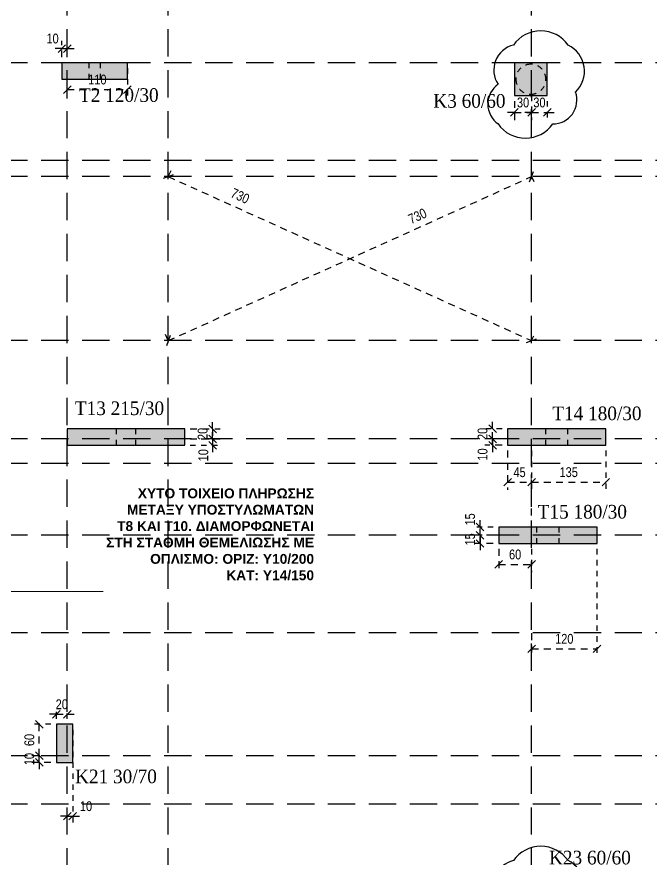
# Model space of a CAD drawing. Header units: millimetres. Extents: x -2171 to 1563, y -1758 to -1505.
# Drawn here: x -2080.45 to -2068.83, y -1614.83 to -1599.41 of the extents above; entities that cross this region are included whole.
import ezdxf

# ---------------------------------------------------------------- set-up
doc = ezdxf.new("R2010")
doc.units = ezdxf.units.MM
doc.header["$PDMODE"] = 32
for name, pattern in [('DASHED2', [0.375, 0.25, -0.125]), ('DOT', [0.025, 0, -0.025]), ('HIDDEN', [0.375, 0.25, -0.125]), ('HIDDEN2', [0.1875, 0.125, -0.0625])]:
    doc.linetypes.add(name, pattern=pattern)
doc.layers.get('Defpoints').update_dxf_attribs({"color": 6})
for name, color, linetype in [('-S_TEXT', 3, 'Continuous'), ('AM_5', 7, 'Continuous'), ('athinas comments', 10, 'Continuous'), ('DIASTASEIS', 7, 'Continuous'), ('Fill_Col', 7, 'Continuous'), ('Geo_Col', 7, 'Continuous'), ('Geo_Lines_-1', 94, 'Continuous'), ('STR-AXIS', 2, 'Continuous'), ('Text_Col_-1', 7, 'Continuous')]:
    doc.layers.add(name, color=color, linetype=linetype)
doc.layers.add('A-ANNO-DIMS', color=1, linetype='Continuous', lineweight=9)
doc.styles.add('1-100', font='arial.ttf', dxfattribs={"width": 0.8})
doc.styles.add('ag', font='arial.ttf', dxfattribs={"height": 0.25})
doc.styles.add('S1TmsNwRmn11_b_934_161', font='times.ttf', dxfattribs={"width": 0.933629, "height": 0.001087})
doc.styles.get("Standard").update_dxf_attribs({"font": 'tahoma.ttf'})
doc.dimstyles.new('CHRISTOFOROS', dxfattribs={"dimscale": 0.2, "dimtxt": 0.25, "dimasz": 0.6, "dimexe": 0, "dimexo": 0, "dimgap": 0, "dimtad": 0, "dimdec": 0, "dimlfac": 100, "dimzin": 0, "dimdsep": 46, "dimtxsty": 'ag', "dimblk": 'ARCHTICK', "dimcen": 0, "dimclrd": 256, "dimclre": 256, "dimclrt": 1, "dimaunit": 1, "dimadec": 0, "dimazin": 0, "dimtfac": 1, "dimtdec": 0, "dimtofl": 0, "dimtmove": 0, "dimatfit": 3, "dimfxl": 1, "dimtolj": 1, "dimtzin": 0, "dimlwd": -1, "dimlwe": -1, "dimarcsym": 0})
doc.dimstyles.new('Copy of 1-100', dxfattribs={"dimtxt": 0.18, "dimasz": 0.14, "dimexe": 0.14, "dimexo": 0.1, "dimgap": 0.09, "dimtad": 1, "dimdec": 0, "dimlfac": 100, "dimrnd": 5, "dimzin": 5, "dimdsep": 46, "dimtxsty": '1-100', "dimblk": 'OBLIQUE', "dimcen": 0.09, "dimclrd": 1, "dimclre": 1, "dimclrt": 2, "dimadec": 0, "dimazin": 0, "dimtfac": 1, "dimtdec": 0, "dimtix": 1, "dimtmove": 2, "dimatfit": 3, "dimfxl": 5, "dimfxlon": 1, "dimtolj": 1, "dimtzin": 5, "dimarcsym": 0})

# ---------------------------------------------------------------- blocks, each defined once
blk = doc.blocks.new('_Oblique')
at = {"color": 0, "linetype": 'ByBlock', "lineweight": -2}
blk.add_line((-0.5, -0.5), (0.5, 0.5), dxfattribs=at)
blk = doc.blocks.new('*D335')
at = {"layer": 'Defpoints', "color": 0, "ltscale": 0.5, "transparency": 16777216}
for p in [(-2079.525, -1599.987), (-2079.624, -1600.248), (-2079.525, -1600.248)]:
    blk.add_point(p, dxfattribs=at)
at = {"layer": 'DIASTASEIS', "color": 1, "linetype": 'HIDDEN', "lineweight": -2, "ltscale": 0.5, "transparency": 16777216}
blk.add_line((-2079.624, -1600.148), (-2079.624, -1599.847), dxfattribs=at)
at = {"layer": 'DIASTASEIS', "color": 1, "linetype": 'HIDDEN2', "lineweight": -2, "ltscale": 0.5, "transparency": 16777216}
blk.add_line((-2079.525, -1600.148), (-2079.525, -1599.847), dxfattribs=at)
at = {"layer": 'DIASTASEIS', "color": 1, "linetype": 'DASHED2', "lineweight": -2, "ltscale": 0.5, "transparency": 16777216}
for p, q in [((-2079.624, -1599.987), (-2079.764, -1599.987)), ((-2079.624, -1599.987), (-2079.525, -1599.987)), ((-2079.525, -1599.987), (-2079.385, -1599.987))]:
    blk.add_line(p, q, dxfattribs=at)
at = {"layer": 'DIASTASEIS', "color": 1, "lineweight": -2, "ltscale": 0.5, "transparency": 16777216, "xscale": 0.14, "yscale": 0.14, "zscale": 0.14}
blk.add_blockref('_Oblique', (-2079.624, -1599.987), dxfattribs=at)
at = {"layer": 'DIASTASEIS', "color": 1, "lineweight": -2, "ltscale": 0.5, "transparency": 16777216, "xscale": 0.14, "yscale": 0.14, "zscale": 0.14, "rotation": 180}
blk.add_blockref('_Oblique', (-2079.525, -1599.987), dxfattribs=at)
at = {"layer": 'DIASTASEIS', "color": 2, "ltscale": 0.5, "transparency": 16777216, "insert": (-2079.794, -1599.805), "char_height": 0.18, "attachment_point": 5, "style": '1-100'}
blk.add_mtext('\\A1;10', dxfattribs=at)
blk = doc.blocks.new('*D336')
at = {"layer": 'Defpoints', "color": 0, "ltscale": 0.5, "transparency": 16777216}
for p in [(-2078.424, -1600.248), (-2078.424, -1600.738), (-2079.525, -1601)]:
    blk.add_point(p, dxfattribs=at)
at = {"layer": 'DIASTASEIS', "color": 1, "linetype": 'HIDDEN2', "lineweight": -2, "ltscale": 0.5, "transparency": 16777216}
blk.add_line((-2078.424, -1600.348), (-2078.424, -1600.878), dxfattribs=at)
at = {"layer": 'DIASTASEIS', "color": 1, "linetype": 'HIDDEN', "lineweight": -2, "ltscale": 0.5, "transparency": 16777216}
blk.add_line((-2079.525, -1600.9), (-2079.525, -1600.598), dxfattribs=at)
at = {"layer": 'DIASTASEIS', "color": 1, "linetype": 'DASHED2', "lineweight": -2, "ltscale": 0.5, "transparency": 16777216}
blk.add_line((-2079.525, -1600.738), (-2078.424, -1600.738), dxfattribs=at)
at = {"layer": 'DIASTASEIS', "color": 1, "lineweight": -2, "ltscale": 0.5, "transparency": 16777216, "xscale": 0.14, "yscale": 0.14, "zscale": 0.14, "rotation": 180}
blk.add_blockref('_Oblique', (-2079.525, -1600.738), dxfattribs=at)
at = {"layer": 'DIASTASEIS', "color": 1, "lineweight": -2, "ltscale": 0.5, "transparency": 16777216, "xscale": 0.14, "yscale": 0.14, "zscale": 0.14}
blk.add_blockref('_Oblique', (-2078.424, -1600.738), dxfattribs=at)
at = {"layer": 'DIASTASEIS', "color": 2, "ltscale": 0.5, "transparency": 16777216, "insert": (-2078.974, -1600.556), "char_height": 0.18, "attachment_point": 5, "style": '1-100'}
blk.add_mtext('\\A1;110', dxfattribs=at)
blk = doc.blocks.new('*D337')
at = {"layer": 'Defpoints', "color": 0, "ltscale": 0.5, "transparency": 16777216}
for p in [(-2071.022, -1600.749), (-2071.335, -1600.849), (-2071.022, -1601.158)]:
    blk.add_point(p, dxfattribs=at)
at = {"layer": 'DIASTASEIS', "color": 1, "linetype": 'HIDDEN2', "lineweight": -2, "ltscale": 0.5, "transparency": 16777216}
blk.add_line((-2071.022, -1600.849), (-2071.022, -1601.298), dxfattribs=at)
at = {"layer": 'DIASTASEIS', "color": 1, "linetype": 'HIDDEN', "lineweight": -2, "ltscale": 0.5, "transparency": 16777216}
blk.add_line((-2071.335, -1600.949), (-2071.335, -1601.298), dxfattribs=at)
at = {"layer": 'DIASTASEIS', "color": 1, "linetype": 'DASHED2', "lineweight": -2, "ltscale": 0.5, "transparency": 16777216}
for p, q in [((-2071.335, -1601.158), (-2071.475, -1601.158)), ((-2071.335, -1601.158), (-2071.022, -1601.158)), ((-2071.022, -1601.158), (-2070.882, -1601.158))]:
    blk.add_line(p, q, dxfattribs=at)
at = {"layer": 'DIASTASEIS', "color": 1, "lineweight": -2, "ltscale": 0.5, "transparency": 16777216, "xscale": 0.14, "yscale": 0.14, "zscale": 0.14}
blk.add_blockref('_Oblique', (-2071.335, -1601.158), dxfattribs=at)
at = {"layer": 'DIASTASEIS', "color": 1, "lineweight": -2, "ltscale": 0.5, "transparency": 16777216, "xscale": 0.14, "yscale": 0.14, "zscale": 0.14, "rotation": 180}
blk.add_blockref('_Oblique', (-2071.022, -1601.158), dxfattribs=at)
at = {"layer": 'DIASTASEIS', "color": 2, "ltscale": 0.5, "transparency": 16777216, "insert": (-2071.178, -1600.976), "char_height": 0.18, "attachment_point": 5, "style": '1-100'}
blk.add_mtext('\\A1;30', dxfattribs=at)
blk = doc.blocks.new('*D338')
at = {"layer": 'Defpoints', "color": 0, "ltscale": 0.5, "transparency": 16777216}
for p in [(-2070.735, -1600.849), (-2070.735, -1601.158), (-2071.022, -1601.546)]:
    blk.add_point(p, dxfattribs=at)
at = {"layer": 'DIASTASEIS', "color": 1, "linetype": 'HIDDEN', "lineweight": -2, "ltscale": 0.5, "transparency": 16777216}
blk.add_line((-2071.022, -1601.446), (-2071.022, -1601.018), dxfattribs=at)
at = {"layer": 'DIASTASEIS', "color": 1, "linetype": 'HIDDEN2', "lineweight": -2, "ltscale": 0.5, "transparency": 16777216}
blk.add_line((-2070.735, -1600.949), (-2070.735, -1601.298), dxfattribs=at)
at = {"layer": 'DIASTASEIS', "color": 1, "linetype": 'DASHED2', "lineweight": -2, "ltscale": 0.5, "transparency": 16777216}
for p, q in [((-2071.022, -1601.158), (-2071.162, -1601.158)), ((-2071.022, -1601.158), (-2070.735, -1601.158)), ((-2070.735, -1601.158), (-2070.595, -1601.158))]:
    blk.add_line(p, q, dxfattribs=at)
at = {"layer": 'DIASTASEIS', "color": 1, "lineweight": -2, "ltscale": 0.5, "transparency": 16777216, "xscale": 0.14, "yscale": 0.14, "zscale": 0.14}
blk.add_blockref('_Oblique', (-2071.022, -1601.158), dxfattribs=at)
at = {"layer": 'DIASTASEIS', "color": 1, "lineweight": -2, "ltscale": 0.5, "transparency": 16777216, "xscale": 0.14, "yscale": 0.14, "zscale": 0.14, "rotation": 180}
blk.add_blockref('_Oblique', (-2070.735, -1601.158), dxfattribs=at)
at = {"layer": 'DIASTASEIS', "color": 2, "ltscale": 0.5, "transparency": 16777216, "insert": (-2070.878, -1600.976), "char_height": 0.18, "attachment_point": 5, "style": '1-100'}
blk.add_mtext('\\A1;30', dxfattribs=at)
blk = doc.blocks.new('*D341')
at = {"layer": 'Defpoints', "color": 0, "ltscale": 0.5, "transparency": 16777216}
for p in [(-2071.462, -1607.25), (-2071.022, -1607.25), (-2071.022, -1607.927)]:
    blk.add_point(p, dxfattribs=at)
at = {"layer": 'DIASTASEIS', "color": 1, "linetype": 'HIDDEN', "lineweight": -2, "ltscale": 0.5, "transparency": 16777216}
blk.add_line((-2071.462, -1607.35), (-2071.462, -1608.067), dxfattribs=at)
at = {"layer": 'DIASTASEIS', "color": 1, "linetype": 'HIDDEN2', "lineweight": -2, "ltscale": 0.5, "transparency": 16777216}
blk.add_line((-2071.022, -1607.35), (-2071.022, -1608.067), dxfattribs=at)
at = {"layer": 'DIASTASEIS', "color": 1, "linetype": 'DASHED2', "lineweight": -2, "ltscale": 0.5, "transparency": 16777216}
blk.add_line((-2071.462, -1607.927), (-2071.022, -1607.927), dxfattribs=at)
at = {"layer": 'DIASTASEIS', "color": 1, "lineweight": -2, "ltscale": 0.5, "transparency": 16777216, "xscale": 0.14, "yscale": 0.14, "zscale": 0.14, "rotation": 180}
blk.add_blockref('_Oblique', (-2071.462, -1607.927), dxfattribs=at)
at = {"layer": 'DIASTASEIS', "color": 1, "lineweight": -2, "ltscale": 0.5, "transparency": 16777216, "xscale": 0.14, "yscale": 0.14, "zscale": 0.14}
blk.add_blockref('_Oblique', (-2071.022, -1607.927), dxfattribs=at)
at = {"layer": 'DIASTASEIS', "color": 2, "ltscale": 0.5, "transparency": 16777216, "insert": (-2071.242, -1607.746), "char_height": 0.18, "attachment_point": 5, "style": '1-100'}
blk.add_mtext('\\A1;45', dxfattribs=at)
blk = doc.blocks.new('*D342')
at = {"layer": 'Defpoints', "color": 0, "ltscale": 0.5, "transparency": 16777216}
for p in [(-2071.624, -1609.05), (-2071.022, -1609.05), (-2071.022, -1609.434)]:
    blk.add_point(p, dxfattribs=at)
at = {"layer": 'DIASTASEIS', "color": 1, "linetype": 'HIDDEN', "lineweight": -2, "ltscale": 0.5, "transparency": 16777216}
blk.add_line((-2071.624, -1609.15), (-2071.624, -1609.574), dxfattribs=at)
at = {"layer": 'DIASTASEIS', "color": 1, "linetype": 'HIDDEN2', "lineweight": -2, "ltscale": 0.5, "transparency": 16777216}
blk.add_line((-2071.022, -1609.15), (-2071.022, -1609.574), dxfattribs=at)
at = {"layer": 'DIASTASEIS', "color": 1, "linetype": 'DASHED2', "lineweight": -2, "ltscale": 0.5, "transparency": 16777216}
blk.add_line((-2071.624, -1609.434), (-2071.022, -1609.434), dxfattribs=at)
at = {"layer": 'DIASTASEIS', "color": 1, "lineweight": -2, "ltscale": 0.5, "transparency": 16777216, "xscale": 0.14, "yscale": 0.14, "zscale": 0.14, "rotation": 180}
blk.add_blockref('_Oblique', (-2071.624, -1609.434), dxfattribs=at)
at = {"layer": 'DIASTASEIS', "color": 1, "lineweight": -2, "ltscale": 0.5, "transparency": 16777216, "xscale": 0.14, "yscale": 0.14, "zscale": 0.14}
blk.add_blockref('_Oblique', (-2071.022, -1609.434), dxfattribs=at)
at = {"layer": 'DIASTASEIS', "color": 2, "ltscale": 0.5, "transparency": 16777216, "insert": (-2071.323, -1609.252), "char_height": 0.18, "attachment_point": 5, "style": '1-100'}
blk.add_mtext('\\A1;60', dxfattribs=at)
blk = doc.blocks.new('*D330')
at = {"layer": 'Defpoints', "color": 0, "ltscale": 0.5, "transparency": 16777216}
for p in [(-2071.966, -1608.9), (-2071.624, -1608.9), (-2071.624, -1609.05)]:
    blk.add_point(p, dxfattribs=at)
at = {"layer": 'DIASTASEIS', "color": 1, "linetype": 'DASHED2', "lineweight": -2, "ltscale": 0.5, "transparency": 16777216}
for p, q in [((-2071.966, -1608.9), (-2071.966, -1608.76)), ((-2071.966, -1609.05), (-2071.966, -1608.9)), ((-2071.966, -1609.05), (-2071.966, -1609.19))]:
    blk.add_line(p, q, dxfattribs=at)
at = {"layer": 'DIASTASEIS', "color": 1, "linetype": 'HIDDEN2', "lineweight": -2, "ltscale": 0.5, "transparency": 16777216}
blk.add_line((-2071.724, -1608.9), (-2072.106, -1608.9), dxfattribs=at)
at = {"layer": 'DIASTASEIS', "color": 1, "linetype": 'HIDDEN', "lineweight": -2, "ltscale": 0.5, "transparency": 16777216}
blk.add_line((-2071.724, -1609.05), (-2072.106, -1609.05), dxfattribs=at)
at = {"layer": 'DIASTASEIS', "color": 1, "lineweight": -2, "ltscale": 0.5, "transparency": 16777216, "xscale": 0.14, "yscale": 0.14, "zscale": 0.14}
for p, rotation in [((-2071.966, -1608.9), 270), ((-2071.966, -1609.05), 90)]:
    blk.add_blockref('_Oblique', p, dxfattribs=dict(at, rotation=rotation))
at = {"layer": 'DIASTASEIS', "color": 2, "ltscale": 0.5, "transparency": 16777216, "insert": (-2072.148, -1608.975), "char_height": 0.18, "attachment_point": 5, "rotation": 90, "style": '1-100'}
blk.add_mtext('\\A1;15', dxfattribs=at)
blk = doc.blocks.new('*D331')
at = {"layer": 'Defpoints', "color": 0, "ltscale": 0.5, "transparency": 16777216}
for p in [(-2071.737, -1607.136), (-2071.462, -1607.136), (-2071.462, -1607.25)]:
    blk.add_point(p, dxfattribs=at)
at = {"layer": 'DIASTASEIS', "color": 1, "linetype": 'DASHED2', "lineweight": -2, "ltscale": 0.5, "transparency": 16777216}
for p, q in [((-2071.737, -1607.136), (-2071.737, -1606.996)), ((-2071.737, -1607.25), (-2071.737, -1607.136)), ((-2071.737, -1607.25), (-2071.737, -1607.39))]:
    blk.add_line(p, q, dxfattribs=at)
at = {"layer": 'DIASTASEIS', "color": 1, "linetype": 'HIDDEN2', "lineweight": -2, "ltscale": 0.5, "transparency": 16777216}
blk.add_line((-2071.562, -1607.136), (-2071.877, -1607.136), dxfattribs=at)
at = {"layer": 'DIASTASEIS', "color": 1, "linetype": 'HIDDEN', "lineweight": -2, "ltscale": 0.5, "transparency": 16777216}
blk.add_line((-2071.562, -1607.25), (-2071.877, -1607.25), dxfattribs=at)
at = {"layer": 'DIASTASEIS', "color": 1, "lineweight": -2, "ltscale": 0.5, "transparency": 16777216, "xscale": 0.14, "yscale": 0.14, "zscale": 0.14}
for p, rotation in [((-2071.737, -1607.136), 270), ((-2071.737, -1607.25), 90)]:
    blk.add_blockref('_Oblique', p, dxfattribs=dict(at, rotation=rotation))
at = {"layer": 'DIASTASEIS', "color": 2, "ltscale": 0.5, "transparency": 16777216, "insert": (-2071.918, -1607.42), "char_height": 0.18, "attachment_point": 5, "rotation": 90, "style": '1-100'}
blk.add_mtext('\\A1;10', dxfattribs=at)
blk = doc.blocks.new('*D346')
at = {"layer": 'Defpoints', "color": 0, "ltscale": 0.5, "transparency": 16777216}
for p in [(-2079.525, -1612.177), (-2079.724, -1612.36), (-2079.525, -1612.36)]:
    blk.add_point(p, dxfattribs=at)
at = {"layer": 'DIASTASEIS', "color": 1, "linetype": 'DASHED2', "lineweight": -2, "ltscale": 0.5, "transparency": 16777216}
for p, q in [((-2079.724, -1612.177), (-2079.864, -1612.177)), ((-2079.724, -1612.177), (-2079.525, -1612.177)), ((-2079.525, -1612.177), (-2079.385, -1612.177))]:
    blk.add_line(p, q, dxfattribs=at)
at = {"layer": 'DIASTASEIS', "color": 1, "linetype": 'HIDDEN', "lineweight": -2, "ltscale": 0.5, "transparency": 16777216}
blk.add_line((-2079.724, -1612.26), (-2079.724, -1612.037), dxfattribs=at)
at = {"layer": 'DIASTASEIS', "color": 1, "linetype": 'HIDDEN2', "lineweight": -2, "ltscale": 0.5, "transparency": 16777216}
blk.add_line((-2079.525, -1612.26), (-2079.525, -1612.037), dxfattribs=at)
at = {"layer": 'DIASTASEIS', "color": 1, "lineweight": -2, "ltscale": 0.5, "transparency": 16777216, "xscale": 0.14, "yscale": 0.14, "zscale": 0.14}
blk.add_blockref('_Oblique', (-2079.724, -1612.177), dxfattribs=at)
at = {"layer": 'DIASTASEIS', "color": 1, "lineweight": -2, "ltscale": 0.5, "transparency": 16777216, "xscale": 0.14, "yscale": 0.14, "zscale": 0.14, "rotation": 180}
blk.add_blockref('_Oblique', (-2079.525, -1612.177), dxfattribs=at)
at = {"layer": 'DIASTASEIS', "color": 2, "ltscale": 0.5, "transparency": 16777216, "insert": (-2079.625, -1611.995), "char_height": 0.18, "attachment_point": 5, "style": '1-100'}
blk.add_mtext('\\A1;20', dxfattribs=at)
blk = doc.blocks.new('*D349')
at = {"layer": 'Defpoints', "color": 0, "ltscale": 0.5, "transparency": 16777216}
for p in [(-2080.037, -1612.936), (-2079.724, -1612.936), (-2079.724, -1613.06)]:
    blk.add_point(p, dxfattribs=at)
at = {"layer": 'DIASTASEIS', "color": 1, "linetype": 'DASHED2', "lineweight": -2, "ltscale": 0.5, "transparency": 16777216}
for p, q in [((-2080.037, -1612.936), (-2080.037, -1612.796)), ((-2080.037, -1613.06), (-2080.037, -1612.936)), ((-2080.037, -1613.06), (-2080.037, -1613.2))]:
    blk.add_line(p, q, dxfattribs=at)
at = {"layer": 'DIASTASEIS', "color": 1, "linetype": 'HIDDEN2', "lineweight": -2, "ltscale": 0.5, "transparency": 16777216}
blk.add_line((-2079.824, -1612.936), (-2080.177, -1612.936), dxfattribs=at)
at = {"layer": 'DIASTASEIS', "color": 1, "linetype": 'HIDDEN', "lineweight": -2, "ltscale": 0.5, "transparency": 16777216}
blk.add_line((-2079.824, -1613.06), (-2080.177, -1613.06), dxfattribs=at)
at = {"layer": 'DIASTASEIS', "color": 1, "lineweight": -2, "ltscale": 0.5, "transparency": 16777216, "xscale": 0.14, "yscale": 0.14, "zscale": 0.14}
for p, rotation in [((-2080.037, -1612.936), 270), ((-2080.037, -1613.06), 90)]:
    blk.add_blockref('_Oblique', p, dxfattribs=dict(at, rotation=rotation))
at = {"layer": 'DIASTASEIS', "color": 2, "ltscale": 0.5, "transparency": 16777216, "insert": (-2080.219, -1612.998), "char_height": 0.18, "attachment_point": 5, "rotation": 90, "style": '1-100'}
blk.add_mtext('\\A1;10', dxfattribs=at)
blk = doc.blocks.new('*D357')
at = {"layer": 'Defpoints', "color": 0, "ltscale": 0.5, "transparency": 16777216}
for p in [(-2071.737, -1606.95), (-2071.462, -1606.95), (-2071.462, -1607.136)]:
    blk.add_point(p, dxfattribs=at)
at = {"layer": 'DIASTASEIS', "color": 1, "linetype": 'DASHED2', "lineweight": -2, "ltscale": 0.5, "transparency": 16777216}
for p, q in [((-2071.737, -1606.95), (-2071.737, -1606.81)), ((-2071.737, -1607.136), (-2071.737, -1606.95)), ((-2071.737, -1607.136), (-2071.737, -1607.276))]:
    blk.add_line(p, q, dxfattribs=at)
at = {"layer": 'DIASTASEIS', "color": 1, "linetype": 'HIDDEN2', "lineweight": -2, "ltscale": 0.5, "transparency": 16777216}
blk.add_line((-2071.562, -1606.95), (-2071.877, -1606.95), dxfattribs=at)
at = {"layer": 'DIASTASEIS', "color": 1, "linetype": 'HIDDEN', "lineweight": -2, "ltscale": 0.5, "transparency": 16777216}
blk.add_line((-2071.562, -1607.136), (-2071.877, -1607.136), dxfattribs=at)
at = {"layer": 'DIASTASEIS', "color": 1, "lineweight": -2, "ltscale": 0.5, "transparency": 16777216, "xscale": 0.14, "yscale": 0.14, "zscale": 0.14}
for p, rotation in [((-2071.737, -1606.95), 270), ((-2071.737, -1607.136), 90)]:
    blk.add_blockref('_Oblique', p, dxfattribs=dict(at, rotation=rotation))
at = {"layer": 'DIASTASEIS', "color": 2, "ltscale": 0.5, "transparency": 16777216, "insert": (-2071.919, -1607.043), "char_height": 0.18, "attachment_point": 5, "rotation": 90, "style": '1-100'}
blk.add_mtext('\\A1;20', dxfattribs=at)
blk = doc.blocks.new('*D358')
at = {"layer": 'Defpoints', "color": 0, "ltscale": 0.5, "transparency": 16777216}
for p in [(-2069.662, -1607.25), (-2069.662, -1607.927), (-2071.022, -1608.636)]:
    blk.add_point(p, dxfattribs=at)
at = {"layer": 'DIASTASEIS', "color": 1, "linetype": 'HIDDEN2', "lineweight": -2, "ltscale": 0.5, "transparency": 16777216}
blk.add_line((-2069.662, -1607.35), (-2069.662, -1608.067), dxfattribs=at)
at = {"layer": 'DIASTASEIS', "color": 1, "linetype": 'HIDDEN', "lineweight": -2, "ltscale": 0.5, "transparency": 16777216}
blk.add_line((-2071.022, -1608.536), (-2071.022, -1607.787), dxfattribs=at)
at = {"layer": 'DIASTASEIS', "color": 1, "linetype": 'DASHED2', "lineweight": -2, "ltscale": 0.5, "transparency": 16777216}
blk.add_line((-2071.022, -1607.927), (-2069.662, -1607.927), dxfattribs=at)
at = {"layer": 'DIASTASEIS', "color": 1, "lineweight": -2, "ltscale": 0.5, "transparency": 16777216, "xscale": 0.14, "yscale": 0.14, "zscale": 0.14, "rotation": 180}
blk.add_blockref('_Oblique', (-2071.022, -1607.927), dxfattribs=at)
at = {"layer": 'DIASTASEIS', "color": 1, "lineweight": -2, "ltscale": 0.5, "transparency": 16777216, "xscale": 0.14, "yscale": 0.14, "zscale": 0.14}
blk.add_blockref('_Oblique', (-2069.662, -1607.927), dxfattribs=at)
at = {"layer": 'DIASTASEIS', "color": 2, "ltscale": 0.5, "transparency": 16777216, "insert": (-2070.342, -1607.745), "char_height": 0.18, "attachment_point": 5, "style": '1-100'}
blk.add_mtext('\\A1;135', dxfattribs=at)
blk = doc.blocks.new('*D359')
at = {"layer": 'Defpoints', "color": 0, "ltscale": 0.5, "transparency": 16777216}
for p in [(-2071.966, -1608.75), (-2071.624, -1608.75), (-2071.624, -1608.9)]:
    blk.add_point(p, dxfattribs=at)
at = {"layer": 'DIASTASEIS', "color": 1, "linetype": 'DASHED2', "lineweight": -2, "ltscale": 0.5, "transparency": 16777216}
for p, q in [((-2071.966, -1608.75), (-2071.966, -1608.61)), ((-2071.966, -1608.9), (-2071.966, -1608.75)), ((-2071.966, -1608.9), (-2071.966, -1609.04))]:
    blk.add_line(p, q, dxfattribs=at)
at = {"layer": 'DIASTASEIS', "color": 1, "linetype": 'HIDDEN2', "lineweight": -2, "ltscale": 0.5, "transparency": 16777216}
blk.add_line((-2071.724, -1608.75), (-2072.106, -1608.75), dxfattribs=at)
at = {"layer": 'DIASTASEIS', "color": 1, "linetype": 'HIDDEN', "lineweight": -2, "ltscale": 0.5, "transparency": 16777216}
blk.add_line((-2071.724, -1608.9), (-2072.106, -1608.9), dxfattribs=at)
at = {"layer": 'DIASTASEIS', "color": 1, "lineweight": -2, "ltscale": 0.5, "transparency": 16777216, "xscale": 0.14, "yscale": 0.14, "zscale": 0.14}
for p, rotation in [((-2071.966, -1608.75), 270), ((-2071.966, -1608.9), 90)]:
    blk.add_blockref('_Oblique', p, dxfattribs=dict(at, rotation=rotation))
at = {"layer": 'DIASTASEIS', "color": 2, "ltscale": 0.5, "transparency": 16777216, "insert": (-2072.148, -1608.609), "char_height": 0.18, "attachment_point": 5, "rotation": 90, "style": '1-100'}
blk.add_mtext('\\A1;15', dxfattribs=at)
blk = doc.blocks.new('*D360')
at = {"layer": 'Defpoints', "color": 0, "ltscale": 0.5, "transparency": 16777216}
for p in [(-2069.824, -1609.05), (-2071.022, -1610.595), (-2069.824, -1610.979)]:
    blk.add_point(p, dxfattribs=at)
at = {"layer": 'DIASTASEIS', "color": 1, "linetype": 'HIDDEN2', "lineweight": -2, "ltscale": 0.5, "transparency": 16777216}
blk.add_line((-2069.824, -1609.15), (-2069.824, -1611.119), dxfattribs=at)
at = {"layer": 'DIASTASEIS', "color": 1, "linetype": 'HIDDEN', "lineweight": -2, "ltscale": 0.5, "transparency": 16777216}
blk.add_line((-2071.022, -1610.695), (-2071.022, -1611.119), dxfattribs=at)
at = {"layer": 'DIASTASEIS', "color": 1, "linetype": 'DASHED2', "lineweight": -2, "ltscale": 0.5, "transparency": 16777216}
blk.add_line((-2071.022, -1610.979), (-2069.824, -1610.979), dxfattribs=at)
at = {"layer": 'DIASTASEIS', "color": 1, "lineweight": -2, "ltscale": 0.5, "transparency": 16777216, "xscale": 0.14, "yscale": 0.14, "zscale": 0.14, "rotation": 180}
blk.add_blockref('_Oblique', (-2071.022, -1610.979), dxfattribs=at)
at = {"layer": 'DIASTASEIS', "color": 1, "lineweight": -2, "ltscale": 0.5, "transparency": 16777216, "xscale": 0.14, "yscale": 0.14, "zscale": 0.14}
blk.add_blockref('_Oblique', (-2069.824, -1610.979), dxfattribs=at)
at = {"layer": 'DIASTASEIS', "color": 2, "ltscale": 0.5, "transparency": 16777216, "insert": (-2070.423, -1610.797), "char_height": 0.18, "attachment_point": 5, "style": '1-100'}
blk.add_mtext('\\A1;120', dxfattribs=at)
blk = doc.blocks.new('*D362')
at = {"layer": 'Defpoints', "color": 0, "ltscale": 0.5, "transparency": 16777216}
for p in [(-2080.037, -1612.36), (-2079.724, -1612.36), (-2079.724, -1612.936)]:
    blk.add_point(p, dxfattribs=at)
at = {"layer": 'DIASTASEIS', "color": 1, "linetype": 'HIDDEN2', "lineweight": -2, "ltscale": 0.5, "transparency": 16777216}
blk.add_line((-2079.824, -1612.36), (-2080.177, -1612.36), dxfattribs=at)
at = {"layer": 'DIASTASEIS', "color": 1, "linetype": 'DASHED2', "lineweight": -2, "ltscale": 0.5, "transparency": 16777216}
blk.add_line((-2080.037, -1612.936), (-2080.037, -1612.36), dxfattribs=at)
at = {"layer": 'DIASTASEIS', "color": 1, "linetype": 'HIDDEN', "lineweight": -2, "ltscale": 0.5, "transparency": 16777216}
blk.add_line((-2079.824, -1612.936), (-2080.177, -1612.936), dxfattribs=at)
at = {"layer": 'DIASTASEIS', "color": 1, "lineweight": -2, "ltscale": 0.5, "transparency": 16777216, "xscale": 0.14, "yscale": 0.14, "zscale": 0.14}
for p, rotation in [((-2080.037, -1612.36), 90), ((-2080.037, -1612.936), 270)]:
    blk.add_blockref('_Oblique', p, dxfattribs=dict(at, rotation=rotation))
at = {"layer": 'DIASTASEIS', "color": 2, "ltscale": 0.5, "transparency": 16777216, "insert": (-2080.219, -1612.648), "char_height": 0.18, "attachment_point": 5, "rotation": 90, "style": '1-100'}
blk.add_mtext('\\A1;60', dxfattribs=at)
blk = doc.blocks.new('*D363')
at = {"layer": 'Defpoints', "color": 0, "ltscale": 0.5, "transparency": 16777216}
for p in [(-2079.424, -1612.36), (-2079.424, -1614.043), (-2079.525, -1614.227)]:
    blk.add_point(p, dxfattribs=at)
at = {"layer": 'DIASTASEIS', "color": 1, "linetype": 'HIDDEN2', "lineweight": -2, "ltscale": 0.5, "transparency": 16777216}
blk.add_line((-2079.424, -1612.46), (-2079.424, -1614.183), dxfattribs=at)
at = {"layer": 'DIASTASEIS', "color": 1, "linetype": 'HIDDEN', "lineweight": -2, "ltscale": 0.5, "transparency": 16777216}
blk.add_line((-2079.525, -1614.127), (-2079.525, -1613.903), dxfattribs=at)
at = {"layer": 'DIASTASEIS', "color": 1, "linetype": 'DASHED2', "lineweight": -2, "ltscale": 0.5, "transparency": 16777216}
for p, q in [((-2079.525, -1614.043), (-2079.665, -1614.043)), ((-2079.525, -1614.043), (-2079.424, -1614.043)), ((-2079.424, -1614.043), (-2079.284, -1614.043))]:
    blk.add_line(p, q, dxfattribs=at)
at = {"layer": 'DIASTASEIS', "color": 1, "lineweight": -2, "ltscale": 0.5, "transparency": 16777216, "xscale": 0.14, "yscale": 0.14, "zscale": 0.14}
blk.add_blockref('_Oblique', (-2079.525, -1614.043), dxfattribs=at)
at = {"layer": 'DIASTASEIS', "color": 1, "lineweight": -2, "ltscale": 0.5, "transparency": 16777216, "xscale": 0.14, "yscale": 0.14, "zscale": 0.14, "rotation": 180}
blk.add_blockref('_Oblique', (-2079.424, -1614.043), dxfattribs=at)
at = {"layer": 'DIASTASEIS', "color": 2, "ltscale": 0.5, "transparency": 16777216, "insert": (-2079.181, -1613.861), "char_height": 0.18, "attachment_point": 5, "style": '1-100'}
blk.add_mtext('\\A1;10', dxfattribs=at)
blk = doc.blocks.new('*D373')
at = {"layer": 'Defpoints', "color": 0, "ltscale": 0.5, "transparency": 16777216}
for p in [(-2077.375, -1606.951), (-2077.375, -1607.136), (-2076.863, -1607.136)]:
    blk.add_point(p, dxfattribs=at)
at = {"layer": 'DIASTASEIS', "color": 1, "linetype": 'DASHED2', "lineweight": -2, "ltscale": 0.5, "transparency": 16777216}
for p, q in [((-2076.863, -1606.951), (-2076.863, -1606.811)), ((-2076.863, -1606.951), (-2076.863, -1607.136)), ((-2076.863, -1607.136), (-2076.863, -1607.276))]:
    blk.add_line(p, q, dxfattribs=at)
at = {"layer": 'DIASTASEIS', "color": 1, "linetype": 'HIDDEN', "lineweight": -2, "ltscale": 0.5, "transparency": 16777216}
blk.add_line((-2077.275, -1606.951), (-2076.723, -1606.951), dxfattribs=at)
at = {"layer": 'DIASTASEIS', "color": 1, "linetype": 'HIDDEN2', "lineweight": -2, "ltscale": 0.5, "transparency": 16777216}
blk.add_line((-2077.275, -1607.136), (-2076.723, -1607.136), dxfattribs=at)
at = {"layer": 'DIASTASEIS', "color": 1, "lineweight": -2, "ltscale": 0.5, "transparency": 16777216, "xscale": 0.14, "yscale": 0.14, "zscale": 0.14}
for p, rotation in [((-2076.863, -1606.951), 270), ((-2076.863, -1607.136), 90)]:
    blk.add_blockref('_Oblique', p, dxfattribs=dict(at, rotation=rotation))
at = {"layer": 'DIASTASEIS', "color": 2, "ltscale": 0.5, "transparency": 16777216, "insert": (-2077.045, -1607.043), "char_height": 0.18, "attachment_point": 5, "rotation": 90, "style": '1-100'}
blk.add_mtext('\\A1;20', dxfattribs=at)
blk = doc.blocks.new('*D374')
at = {"layer": 'Defpoints', "color": 0, "ltscale": 0.5, "transparency": 16777216}
for p in [(-2077.375, -1607.136), (-2077.375, -1607.251), (-2076.863, -1607.251)]:
    blk.add_point(p, dxfattribs=at)
at = {"layer": 'DIASTASEIS', "color": 1, "linetype": 'DASHED2', "lineweight": -2, "ltscale": 0.5, "transparency": 16777216}
for p, q in [((-2076.863, -1607.136), (-2076.863, -1606.996)), ((-2076.863, -1607.136), (-2076.863, -1607.251)), ((-2076.863, -1607.251), (-2076.863, -1607.391))]:
    blk.add_line(p, q, dxfattribs=at)
at = {"layer": 'DIASTASEIS', "color": 1, "linetype": 'HIDDEN', "lineweight": -2, "ltscale": 0.5, "transparency": 16777216}
blk.add_line((-2077.275, -1607.136), (-2076.723, -1607.136), dxfattribs=at)
at = {"layer": 'DIASTASEIS', "color": 1, "linetype": 'HIDDEN2', "lineweight": -2, "ltscale": 0.5, "transparency": 16777216}
blk.add_line((-2077.275, -1607.251), (-2076.723, -1607.251), dxfattribs=at)
at = {"layer": 'DIASTASEIS', "color": 1, "lineweight": -2, "ltscale": 0.5, "transparency": 16777216, "xscale": 0.14, "yscale": 0.14, "zscale": 0.14}
for p, rotation in [((-2076.863, -1607.136), 270), ((-2076.863, -1607.251), 90)]:
    blk.add_blockref('_Oblique', p, dxfattribs=dict(at, rotation=rotation))
at = {"layer": 'DIASTASEIS', "color": 2, "ltscale": 0.5, "transparency": 16777216, "insert": (-2077.032, -1607.434), "char_height": 0.18, "attachment_point": 5, "rotation": 90, "style": '1-100'}
blk.add_mtext('\\A1;10', dxfattribs=at)
blk = doc.blocks.new('*D326')
at = {"layer": 'AM_5', "color": 1, "linetype": 'HIDDEN', "lineweight": -2, "ltscale": 0.5, "transparency": 16777216}
blk.add_line((-2077.675, -1602.333), (-2077.617, -1602.206), dxfattribs=at)
at = {"layer": 'AM_5', "color": 1, "linetype": 'DASHED2', "lineweight": -2, "ltscale": 0.5, "transparency": 16777216}
blk.add_line((-2077.675, -1602.333), (-2071.022, -1605.336), dxfattribs=at)
at = {"layer": 'AM_5', "color": 1, "linetype": 'HIDDEN2', "lineweight": -2, "ltscale": 0.5, "transparency": 16777216}
blk.add_line((-2071.022, -1605.336), (-2070.964, -1605.208), dxfattribs=at)
at = {"layer": 'Defpoints', "color": 0, "ltscale": 0.5, "transparency": 16777216}
for p in [(-2077.675, -1602.333), (-2071.022, -1605.336), (-2071.022, -1605.336)]:
    blk.add_point(p, dxfattribs=at)
at = {"layer": 'AM_5', "color": 1, "lineweight": -2, "ltscale": 0.5, "transparency": 16777216, "xscale": 0.14, "yscale": 0.14, "zscale": 0.14}
for p, rotation in [((-2077.675, -1602.333), 155.7081467728903), ((-2071.022, -1605.336), 335.7081467728904)]:
    blk.add_blockref('_Oblique', p, dxfattribs=dict(at, rotation=rotation))
at = {"layer": 'AM_5', "color": 2, "ltscale": 0.5, "transparency": 16777216, "insert": (-2076.359, -1602.687), "char_height": 0.18, "attachment_point": 5, "rotation": 335.7081, "style": '1-100'}
blk.add_mtext('\\A1;730', dxfattribs=at)
blk = doc.blocks.new('*D327')
at = {"layer": 'AM_5', "color": 1, "linetype": 'DASHED2', "lineweight": -2, "ltscale": 0.5, "transparency": 16777216}
blk.add_line((-2077.675, -1605.336), (-2071.022, -1602.333), dxfattribs=at)
at = {"layer": 'AM_5', "color": 1, "linetype": 'HIDDEN2', "lineweight": -2, "ltscale": 0.5, "transparency": 16777216}
blk.add_line((-2071.022, -1602.333), (-2070.964, -1602.461), dxfattribs=at)
at = {"layer": 'AM_5', "color": 1, "linetype": 'HIDDEN', "lineweight": -2, "ltscale": 0.5, "transparency": 16777216}
blk.add_line((-2077.675, -1605.336), (-2077.732, -1605.208), dxfattribs=at)
at = {"layer": 'Defpoints', "color": 0, "ltscale": 0.5, "transparency": 16777216}
for p in [(-2071.022, -1602.333), (-2071.022, -1602.333), (-2077.675, -1605.336)]:
    blk.add_point(p, dxfattribs=at)
at = {"layer": 'AM_5', "color": 1, "lineweight": -2, "ltscale": 0.5, "transparency": 16777216, "xscale": 0.14, "yscale": 0.14, "zscale": 0.14}
for p, rotation in [((-2071.022, -1602.333), 24.29185322710981), ((-2077.675, -1605.336), 204.2918532271098)]:
    blk.add_blockref('_Oblique', p, dxfattribs=dict(at, rotation=rotation))
at = {"layer": 'AM_5', "color": 2, "ltscale": 0.5, "transparency": 16777216, "insert": (-2073.112, -1603.055), "char_height": 0.18, "attachment_point": 5, "rotation": 24.2919, "style": '1-100'}
blk.add_mtext('\\A1;730', dxfattribs=at)
blk = doc.blocks.new('_ArchTick')
at = {"color": 0, "linetype": 'ByBlock', "const_width": 0.15}
blk.add_lwpolyline([(-0.5, -0.5), (0.5, 0.5)], dxfattribs=at)

msp = doc.modelspace()

# ---------------------------------------------------------------- hatches: boundary and pattern name
at = {"layer": 'Fill_Col', "ltscale": 0.5}
h = msp.add_hatch(color=253, dxfattribs=at)
h.dxf.hatch_style = 1
h.paths.add_polyline_path([(-2079.6242, -1600.548), (-2078.4242, -1600.548), (-2078.4242, -1600.248), (-2079.6242, -1600.248)])
at = {"layer": 'Fill_Col', "ltscale": 0.5, "transparency": 33554572}
h = msp.add_hatch(color=7, dxfattribs=at)
h.dxf.hatch_style = 1
h.paths.add_polyline_path([(-2071.3352, -1600.8489), (-2070.7352, -1600.8489), (-2070.7352, -1600.2489), (-2071.3352, -1600.2489)])
at = {"layer": 'Fill_Col', "ltscale": 0.5}
h = msp.add_hatch(color=253, dxfattribs=at)
h.dxf.hatch_style = 1
h.paths.add_polyline_path([(-2079.5247, -1607.2506), (-2077.3747, -1607.2506), (-2077.3747, -1606.9506), (-2079.5247, -1606.9506)])
h = msp.add_hatch(color=253, dxfattribs=at)
h.dxf.hatch_style = 1
h.paths.add_polyline_path([(-2071.4617, -1607.2505), (-2069.6617, -1607.2505), (-2069.6617, -1606.9505), (-2071.4617, -1606.9505)])
h = msp.add_hatch(color=253, dxfattribs=at)
h.dxf.hatch_style = 1
h.paths.add_polyline_path([(-2071.6236, -1609.05), (-2069.8236, -1609.05), (-2069.8236, -1608.75), (-2071.6236, -1608.75)])
h = msp.add_hatch(color=253, dxfattribs=at)
h.dxf.hatch_style = 1
h.paths.add_polyline_path([(-2079.4245, -1612.3605), (-2079.7245, -1612.3605), (-2079.7245, -1613.0605), (-2079.4245, -1613.0605)])

# ---------------------------------------------------------------- linework, layer by layer
at = {"layer": 'athinas comments', "color": 253}
for points in [[(-2071.6349, -1601.3675, 0.5205671), (-2070.6349, -1601.3675, 0.5205671), (-2070.2163, -1600.7861, 0.5205671), (-2070.3538, -1599.9236, 0.5205671), (-2071.3538, -1599.9236, 0.5205671), (-2071.6349, -1600.6424, 0.5205671)], [(-2071.6349, -1616.2991, 0.5205671), (-2070.6349, -1616.2991, 0.5205671), (-2070.2163, -1615.7177, 0.5205671), (-2070.3538, -1614.8551, 0.5205671), (-2071.3538, -1614.8551, 0.5205671), (-2071.6349, -1615.574, 0.5205671)]]:
    msp.add_lwpolyline(points, format="xyb", close=True, dxfattribs=at)
at = {"layer": 'Geo_Col', "color": 94}
for points in [[(-2079.6242, -1600.548), (-2078.4242, -1600.548), (-2078.4242, -1600.248), (-2079.6242, -1600.248)], [(-2071.3352, -1600.8489), (-2070.7352, -1600.8489), (-2070.7352, -1600.2489), (-2071.3352, -1600.2489)], [(-2079.5247, -1607.2506), (-2077.3747, -1607.2506), (-2077.3747, -1606.9506), (-2079.5247, -1606.9506)], [(-2071.4617, -1607.2505), (-2069.6617, -1607.2505), (-2069.6617, -1606.9505), (-2071.4617, -1606.9505)], [(-2071.6236, -1609.05), (-2069.8236, -1609.05), (-2069.8236, -1608.75), (-2071.6236, -1608.75)], [(-2079.4245, -1612.3605), (-2079.7245, -1612.3605), (-2079.7245, -1613.0605), (-2079.4245, -1613.0605)]]:
    msp.add_lwpolyline(points, close=True, dxfattribs=at)
at = {"layer": 'Geo_Col', "color": 94, "linetype": 'DOT'}
for points in [[(-2079.6242, -1600.548), (-2079.1242, -1600.548), (-2079.1242, -1600.248), (-2079.6242, -1600.248)], [(-2078.4242, -1600.248), (-2078.9242, -1600.248), (-2078.9242, -1600.548), (-2078.4242, -1600.548)], [(-2079.5247, -1607.2506), (-2078.6247, -1607.2506), (-2078.6247, -1606.9506), (-2079.5247, -1606.9506)], [(-2077.3747, -1606.9506), (-2078.2747, -1606.9506), (-2078.2747, -1607.2506), (-2077.3747, -1607.2506)], [(-2071.4617, -1607.2505), (-2070.7617, -1607.2505), (-2070.7617, -1606.9505), (-2071.4617, -1606.9505)], [(-2069.6617, -1606.9505), (-2070.3617, -1606.9505), (-2070.3617, -1607.2505), (-2069.6617, -1607.2505)], [(-2071.6236, -1609.05), (-2070.9236, -1609.05), (-2070.9236, -1608.75), (-2071.6236, -1608.75)], [(-2069.8236, -1608.75), (-2070.5236, -1608.75), (-2070.5236, -1609.05), (-2069.8236, -1609.05)]]:
    msp.add_lwpolyline(points, close=True, dxfattribs=at)
at = {"layer": 'Geo_Col', "color": 94, "linetype": 'HIDDEN2', "ltscale": 0.5}
msp.add_lwpolyline([(-2070.7602, -1600.5489, 0.4142136), (-2071.0352, -1600.2739, 0.4142136), (-2071.3102, -1600.5489, 0.4142136), (-2071.0352, -1600.8239, 0.4142136)], format="xyb", close=True, dxfattribs=at)
at = {"layer": 'Geo_Lines_-1', "color": 94, "ltscale": 0.5}
msp.add_lwpolyline([(-2118.2673, -1596.9859), (-2119.1798, -1606.5488, 0.4189744), (-2110.7979, -1616.5329), (-2073.4708, -1619.4842, 0.4025719), (-2063.6772, -1611.458), (-2061.8958, -1595.2502), (-2087.7432, -1594.886), (-2087.7673, -1596.9859)], format="xyb", close=True, dxfattribs=at)
at = {"layer": 'STR-AXIS', "color": 2, "linetype": 'HIDDEN', "ltscale": 2}
for p, q in [((-2079.5247, -1620.3812), (-2079.5247, -1592.0799)), ((-2077.6746, -1620.3812), (-2077.6746, -1592.0799)), ((-2071.0217, -1620.3812), (-2071.0217, -1592.0799)), ((-2061.5, -1600.2505), (-2116.2276, -1600.2505)), ((-2061.5, -1602.0359), (-2116.2276, -1602.0359)), ((-2061.5, -1602.3331), (-2115.2838, -1602.3331)), ((-2061.5, -1605.3359), (-2116.2276, -1605.3359)), ((-2061.5, -1607.1359), (-2116.2276, -1607.1359)), ((-2061.5001, -1607.5853), (-2116.2276, -1607.5853)), ((-2061.5002, -1608.9001), (-2116.2278, -1608.9001)), ((-2061.5, -1610.6856), (-2116.2276, -1610.6856)), ((-2061.5, -1612.9359), (-2116.2276, -1612.9359)), ((-2061.5, -1613.8259), (-2116.2276, -1613.8259))]:
    msp.add_line(p, q, dxfattribs=at)

# ---------------------------------------------------------------- texts
at = {"layer": '-S_TEXT', "insert": (-2075.0055, -1608.0416), "char_height": 0.18, "attachment_point": 3}
msp.add_mtext_dynamic_manual_height_columns('\\A1;{\\fArial|b1|i0|c161|p34;XYTO ΤΟΙΧΕΙΟ ΠΛΗΡΩΣΗΣ\\PΜΕΤΑΞΥ ΥΠΟΣΤΥΛΩΜΑΤΩΝ \\PT\\fArial|b1|i0|c0|p34;8\\fArial|b1|i0|c161|p34; ΚΑΙ T1\\fArial|b1|i0|c0|p34;0\\fArial|b1|i0|c161|p34;. ΔΙΑΜΟΡΦΩΝΕΤΑΙ\\PΣΤΗ ΣΤΑΘΜΗ ΘΕΜΕΛΙΩΣΗΣ ΜΕ\\PΟΠΛΙΣΜΟ: ΟΡΙΖ: Y10/200 \\PKAT:^IY14/150}', width=7.610222, gutter_width=1.2, heights=[3.3371], dxfattribs=at)
at = {"layer": 'Text_Col_-1', "color": 200, "style": 'S1TmsNwRmn11_b_934_161', "width": 0.933629}
for s, p in [('T2 120/30', (-2079.3103, -1600.964)), ('K3 60/60', (-2072.8216, -1601.0707)), ('T13 215/30', (-2079.3863, -1606.6985)), ('T14 180/30', (-2070.6435, -1606.7925)), ('T15 180/30', (-2070.9106, -1608.5936)), ('K21 30/70', (-2079.382, -1613.44)), ('K23 60/60', (-2070.7028, -1614.9264))]:
    msp.add_text(s, height=0.25, dxfattribs=at).set_placement(p)

# ---------------------------------------------------------------- dimensions: what is measured, and where the dimension line sits
at = {"layer": 'AM_5', "ltscale": 0.5}
for base, p1, p2, angle, picture, middle in [((-2071.0217, -1605.3359), (-2077.6746, -1602.3331), (-2071.0217, -1605.3359), 335.70815, '*D326', (-2076.3589, -1602.6874)), ((-2071.0217, -1602.3331), (-2077.6746, -1605.3359), (-2071.0217, -1602.3331), 24.29185, '*D327', (-2073.112, -1603.0552))]:
    dim = msp.add_linear_dim(base=base, p1=p1, p2=p2, angle=angle, dimstyle='Copy of 1-100', dxfattribs=at)
    dim.commit()
    dim.dimension.update_dxf_attribs({"geometry": picture, "text_midpoint": middle, "dimtype": 129})
at = {"layer": 'DIASTASEIS', "color": 253, "ltscale": 0.5}
for base, p1, p2, picture, middle in [((-2079.5247, -1599.9869), (-2079.6242, -1600.248), (-2079.5247, -1600.248), '*D335', (-2079.794, -1599.8049)), ((-2079.4245, -1614.043), (-2079.5247, -1614.2265), (-2079.4245, -1612.3605), '*D363', (-2079.1807, -1613.8611))]:
    dim = msp.add_linear_dim(base=base, p1=p1, p2=p2, dimstyle='Copy of 1-100', dxfattribs=at)
    dim.commit()
    dim.dimension.update_dxf_attribs({"geometry": picture, "text_midpoint": middle, "dimtype": 128})
for base, p1, p2, picture, middle in [((-2078.4242, -1600.7384), (-2079.5247, -1600.9995), (-2078.4242, -1600.248), '*D336', (-2078.9745, -1600.5565)), ((-2071.0217, -1601.1583), (-2071.3352, -1600.8489), (-2071.0217, -1600.7489), '*D337', (-2071.1784, -1600.9764)), ((-2070.7352, -1601.1583), (-2071.0217, -1601.5465), (-2070.7352, -1600.8489), '*D338', (-2070.8784, -1600.9764)), ((-2071.0217, -1607.9271), (-2071.4617, -1607.2505), (-2071.0217, -1607.2505), '*D341', (-2071.2417, -1607.7456)), ((-2069.6617, -1607.9271), (-2071.0217, -1608.6357), (-2069.6617, -1607.2505), '*D358', (-2070.3417, -1607.7452)), ((-2071.0217, -1609.4343), (-2071.6236, -1609.05), (-2071.0217, -1609.05), '*D342', (-2071.3226, -1609.2523)), ((-2069.8236, -1610.9789), (-2071.0217, -1610.5947), (-2069.8236, -1609.05), '*D360', (-2070.4226, -1610.797)), ((-2079.5247, -1612.177), (-2079.7245, -1612.3605), (-2079.5247, -1612.3605), '*D346', (-2079.6246, -1611.995))]:
    dim = msp.add_linear_dim(base=base, p1=p1, p2=p2, dimstyle='Copy of 1-100', dxfattribs=at)
    dim.commit()
    dim.dimension.update_dxf_attribs({"geometry": picture, "text_midpoint": middle})
for base, p1, p2, picture, middle in [((-2076.8628, -1607.1359), (-2077.3747, -1606.9506), (-2077.3747, -1607.1359), '*D373', (-2077.0447, -1607.0432)), ((-2071.7367, -1606.9505), (-2071.4619, -1607.1359), (-2071.4617, -1606.9505), '*D357', (-2071.9186, -1607.0432)), ((-2071.9659, -1608.9), (-2071.6236, -1609.05), (-2071.6236, -1608.9), '*D330', (-2072.1479, -1608.975)), ((-2080.0372, -1612.3605), (-2079.7245, -1612.9359), (-2079.7245, -1612.3605), '*D362', (-2080.2191, -1612.6482)), ((-2080.0372, -1612.9359), (-2079.7245, -1613.0605), (-2079.7245, -1612.9359), '*D349', (-2080.2191, -1612.9982))]:
    dim = msp.add_linear_dim(base=base, p1=p1, p2=p2, angle=90, dimstyle='Copy of 1-100', dxfattribs=at)
    dim.commit()
    dim.dimension.update_dxf_attribs({"geometry": picture, "text_midpoint": middle})
for base, p1, p2, picture, middle in [((-2076.8628, -1607.2506), (-2077.3747, -1607.1359), (-2077.3747, -1607.2506), '*D374', (-2077.0323, -1607.4339)), ((-2071.7365, -1607.1359), (-2071.4617, -1607.2505), (-2071.4617, -1607.1359), '*D331', (-2071.9184, -1607.4198)), ((-2071.9663, -1608.75), (-2071.6239, -1608.9001), (-2071.6236, -1608.75), '*D359', (-2072.1482, -1608.609))]:
    dim = msp.add_linear_dim(base=base, p1=p1, p2=p2, angle=90, dimstyle='Copy of 1-100', dxfattribs=at)
    dim.commit()
    dim.dimension.update_dxf_attribs({"geometry": picture, "text_midpoint": middle, "dimtype": 128})

# ---------------------------------------------------------------- leaders
at = {"layer": 'A-ANNO-DIMS', "color": 1, "linetype": 'Continuous'}
msp.add_leader([(-2084.1587, -1605.2118), (-2082.7419, -1609.9281), (-2078.8649, -1609.9281)], dimstyle='CHRISTOFOROS', override={"dimclrd": 1, "dimldrblk": 'Dot', "dimfxl": 0.1, "dimfxlon": 1, "dimarcsym": 1}, dxfattribs=at)

doc.saveas('drawing.dxf')
